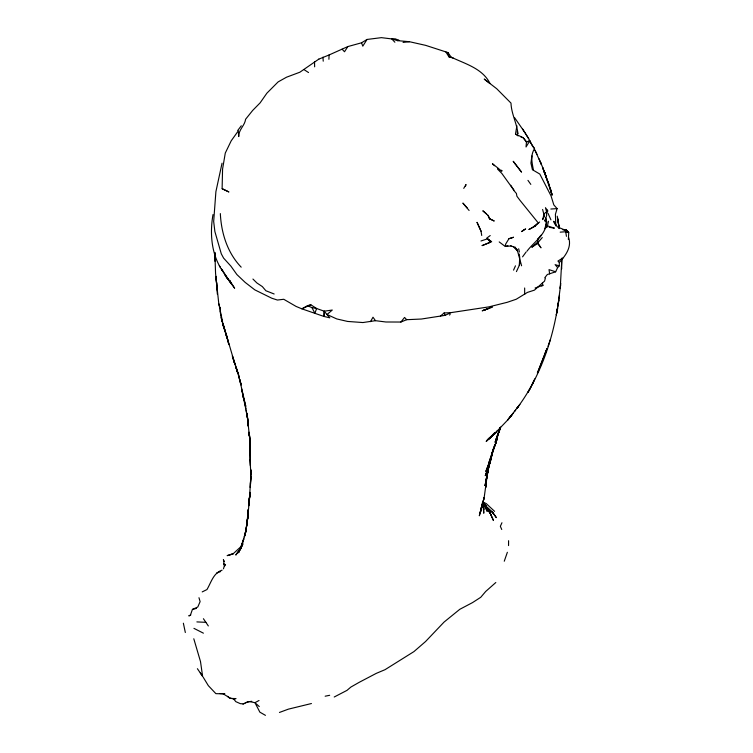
<?xml version="1.0" encoding="UTF-8"?>
<svg xmlns="http://www.w3.org/2000/svg" width="753" height="753" viewBox="0 0 753 753"><rect width="100%" height="100%" fill="white"/><g stroke="black" fill="none" stroke-linecap="round" stroke-linejoin="round"><path stroke-width="1.13" d="M214.982 256.284L215.565 273.443L217.448 290.319L216.582 282.281M214.982 259.004L214.972 261.14L214.85 252.744M222.21 188.702L228.912 191.968L222.116 188.739L222.568 169.105L225.279 153.075L231.199 140.82L238.296 130.881L238.729 136.557C238.55 129.667 244.8 125.676 245.6 119.256L252.66 110.456L260.124 102.86L266.891 93.174L278.121 81.908L286.535 77.201L299.854 72.222L318.82 59.129M508.548 545.586L508.586 540.701M568.741 232.545L566.143 229.787L568.741 232.545L568.355 239.463M248.114 509.376L248.019 514.271L249.93 494.599L249.017 501.253M250.843 473.609L250.005 459.518L250.269 450.03L250.438 459.744L250.147 453.428M560.769 283.457L560.213 288.465L561.794 260.171M561.672 268.962L561.757 258.204M250.655 477.844L250.495 484.273L251.003 469.863L250.843 475.115L250.693 471.792M328.92 59.28L329.061 54.978L347.83 46.573L361.544 42.799L367.022 39.457L381.394 37.65L391.795 38.921L397.537 40.643L409.491 41.716L425.661 45.359L448.026 52.597L451.066 57.096C465.213 63.911 482.569 68.372 490.034 83.564L484.226 79.065L496.745 88.76L510.986 103.105C511.372 113.835 516.869 123.304 517.942 133.695L517.066 131.841M544.748 277.791L547.309 274.534L555.648 271.795L557.634 267.56L559.225 265.884L559.357 262.496C565.494 255.596 571.941 247.248 568.628 237.449M516.417 271.607L519.306 265.433L519.73 257.375L519.203 254.025M250.09 487.389L250.928 475.934L249.224 501.545L249.714 495.032M537.934 238.861L537.811 243.567L541.002 247.831L537.68 242.88L542.282 237.562M248.132 514.958L247.153 522.036L248.095 510.158M546.292 225.9L546.556 221.843L545.501 218.765M527.006 251.182C533.943 241.6 549.492 232.432 545.511 218.822M519.862 404.465L517.01 408.182C538.79 379.343 551.516 343.839 557.446 308.485M247.549 518.12L247.963 512.915L247.596 517.396M545.36 278.196L544.541 281.133L534.442 290.131L527.42 292.399L516.247 299.233L507.277 302.292L488.848 306.885L450.84 312.655L445.145 315.347L421.416 319.027L406.676 319.696L400.869 322.039L385.884 321.992L375.465 320.684L362.918 322.548L347.575 321.437L336.77 318.933L327.028 314.519L332.28 310.038L324.223 311.196L329.823 317.841L323.799 316.392L324.223 311.196L316.599 308.504L311.958 307.619L307.431 305.699L301.897 308.843L296.108 306.443L283.749 299.28L277.424 300.042L271.833 298.244L254.834 289.877L245.149 282.384L236.894 274.563L230.879 266.12L223.603 258.11L221.297 253.827L214.887 231.576L213.673 221.476L215.895 191.686L222.05 163.185M516.897 125.77L515.504 134.025L523.166 137.724L526.46 141.959L529.472 141.093L534.536 148.633C530.074 155.607 532.126 162.94 533.435 170.15M557.135 312.231L557.493 308.015M557.634 306.302L557.822 304.108L557.634 306.123M557.578 306.96L557.822 304.108M248.942 503.173L248.697 505.734L249.422 498.138M560.58 285.048L557.982 305.294L559.507 295.12M485.836 483.614L485.459 485.61L487.709 471.811L484.179 497.517L479.332 515.777L482.127 504.689M213.014 214.558C209.598 233.872 211.414 255.163 222.973 271.588L221.354 268.887L231.482 283.89L225.429 275.73M249.507 497.902L250.109 492.33L249.224 499.7M481.515 507.334L481.76 505.169M486.41 481.195L485.647 487.756L486.231 482.739M546.207 226.211L546.706 222.003L545.53 217.994M247.153 522.036L248.142 514.892M246.956 523.599L247.803 517.01M245.534 532.682L247.652 517.866L247.379 520.069M246.532 526.714L246.739 525.161M224.827 564.213L223.472 568.816M486.824 478.409L487.709 471.811M531.929 155.927L530.921 163.137L532.418 169.707L539.816 174.056L551.008 195.818L553.832 204.92L557.098 208.609L555.422 214.294L555.799 225.919M558.905 300.155L556.326 314.942L557.342 309.135M487.916 471.256L488.772 466.323L487.153 476.037M223.66 563.781L225.552 564.929L224.592 566.011L223.66 563.781L224.018 561.493L223.368 559.714L224.159 561.512M557.493 309.445L557.738 307.873M245.949 530.291L247.059 523.231L246.325 527.844M548.495 221.231L547.149 227.02M481.383 508.416L481.638 506.844M482.372 503.55L482.758 501.442L481.205 508.802M487.765 471.538L486.89 476.188L488.622 466.634L486.683 476.404L493.074 449.108L490.852 459.65L491.624 455.97M491.031 457.758L490.015 462.841L490.711 459.349M246.438 527.552L244.405 536.889L245.563 532.136M482.908 502.496L480.066 513.377L481.421 507.851M480.772 510.873L481.835 506.072M545.85 224.695L544.946 228.696L547.742 225.966L554.406 228.131L549.219 227.34M519.306 265.433L520.012 262.373M499.455 429.803L495.314 444.599L488.593 463.566L494.9 444.449M499.653 429.539L495.079 442.331L500.048 427.591L499.051 431.413L499.474 429.699M499.051 431.413L499.841 428.278M241.873 544.701L240 549.426L243.887 538.706L240.339 549.681L245.44 532.682M494.702 445.145L488.791 465.345L490.062 461.25M480.687 511.287L481.911 506.534M511.155 245.986L505.084 246.363L505.705 244.019L508.934 238.72L513.452 237.289L508.934 238.72M504.265 561.22L507.362 552.297M480.819 510.741L481.252 509.132M491.577 456.224L492.142 454.097L490.467 460.083L491.521 456.544M489.177 465.241L491.22 458.059L488.537 467.284L490.589 460.761M244.556 535.92L246.372 529.67L245.026 534.291M545.887 218.925L544.974 220.987L545.417 219.509M544.974 220.987L546.678 215.405L546.424 212.299M492.471 452.6L494.156 447.141M500.058 427.93L495.813 440.401L500.246 428.222M496.754 439.931L494.646 446.623M465.401 186.452L466.022 184.523L463.754 188.372M492.123 453.513L493.874 448.148M498.797 432.589L500.632 427.064M545.332 352.865L537.378 373.168L547.064 348.366L545.332 352.865L546.085 350.889M548.024 346.295L550.255 339.763M198.971 597.713L200.11 601.638L197.785 607.003L192.429 609.412L190.405 615.173L188.796 615.898L190.754 614.994M499.559 430.236L500.161 428.579M547.732 210.915L546.885 212.967L545.464 207.687L547.732 210.915L544.146 213.748L542.659 219.594L544.127 216.76M500.086 428.259L499.277 430.217L500.067 428.344M239.247 551.111L238.522 552.796L243.097 543.798M533.886 380.764L530.027 388.755M534.705 378.9L532.117 384.868L533.077 383.089M513.565 270.139L515.466 265.828M501.959 522.742L500.34 526.309L501.752 529.491M242.089 545.643L239.539 550.311L241.487 546.782M531.138 386.647L528.051 392.285L530.178 388.426M370.485 321.672L372.999 317.22L375.465 320.684M238.428 551.958L240.969 547.676L235.793 555.055L238.842 550.885M367.022 39.457L362.795 46.168L361.544 42.799M347.83 46.573L344.516 51.759L342.107 49.19M495.088 433.747L496.905 431.055M243.031 704.168L247.624 701.871L251.794 701.307M517.16 408.013L518.252 406.507M522.554 256.858L526.121 251.973M494.561 433.719L507.531 420.174L518.601 406.093M449.56 315.074L450.125 314.33M514.431 411.731L515.673 410.084M237.741 130.457L241.289 125.789M400.869 322.039L404.559 317.446L406.676 319.696M508.924 418.555L513.132 413.369M222.126 570.143C213.428 572.826 211.104 582.558 206.962 589.552L202.209 591.905M546.603 211.217L547.478 210.134M537.802 239.238L541.096 235.209L539.336 237.355M494.796 432.58L488.415 439.583L493.516 434.152L489.714 438.152L491.464 436.373M543.562 216.873L544.551 215.744M494.909 432.834L486.965 440.27M494.937 432.853L486.174 441.437L487.869 439.856M529.896 140.67L526.036 146.967L526.46 141.959L529.896 140.67L532.456 146.054L534.536 148.633M241.864 545.793L232.79 554.104L227.133 555.629L233.006 553.803M535.43 225.881L529.039 229.467L535.43 225.881L539.637 221.994M491.078 436.636L492.81 435.074L488.198 439.187L492.81 435.074M495.803 432.655L488.942 438.528M440.411 316.119L444.119 312.966L450.84 312.655M533.34 226.917L537.341 223.537M495.822 582.511L485.685 591.472L480.762 597.28L472.545 602.588L459.801 609.299L444.082 622.063L425.577 641.509L413.952 651.59L385.028 669.681L376.274 673.37L359.266 682.284L350.879 687.065L346.982 690.379L334.219 697.005M490.212 235.548L486.777 238.117L491.681 241.845L487.483 238.852L480.96 240.988M562.858 258.015L557.926 261.065L559.357 262.496M542.367 282.968L542.932 285.349L535.091 287.994M259.023 700.497L254.975 702.681L249.384 701.58L245.139 702.831M541.774 285.952L542.932 285.349M318.679 59.195L329.061 54.978M311.958 307.619L314.905 313.314L316.599 308.504L310.82 304.767L301.897 308.843L323.799 316.392M489.055 308.09L491.662 306.923M488.189 308.476L483.803 310.302L488.443 308.466M490.467 242.202L482.174 245.582L490.467 242.202L487.483 238.852M216.506 573.174L220.648 571.518M488.471 308.448L482.184 310.838L492.518 307.111M279.457 712.451L288.352 709.157L311.431 703.528M307.431 305.699L310.82 304.767M192.429 609.412L196.458 608.405M397.537 40.643L399.043 40.314L395.156 38.817L391.795 38.921L394.883 42.224M325.155 696.205L329.682 695.292M505.084 246.363L507.899 245.817M227.538 696.327L229.373 697.89L233.694 699.019L236.018 698.596L230.522 698.398L223.227 693.842L215.876 693.645L208.336 685.654L203.131 677.116M229.919 554.613L232.79 554.104M403.071 42.403L409.491 41.716M554.782 224.187L553.728 221.288L557.38 226.917L565.239 230.145L568.073 232.376L565.701 231.745L560.194 232.15M223.227 693.842L224.789 693.711L219.838 693.551M550.848 209.033L557.098 208.609M196.881 621.903L205.87 622.336M243.238 703.886L240.301 703.641L235.811 701.645L233.694 699.019M451.066 57.096L448.957 56.87L445.851 51.919M562.99 229.825L565.239 230.145M489.365 218.681L494.062 220.94L489.365 218.681L488.019 215.349L482.824 210.784L486.438 213.843M453.24 58.075L448.957 56.87L448.026 52.597M521.085 137.131L523.166 137.724L526.413 141.733M559.225 265.884L555.112 264.651L557.634 267.56M555.648 271.795L549.012 269.63L549.652 273.932M510.788 245.836L513.828 246.965L517.179 249.507M274.148 293.999L265.865 290.743L262.355 286.601L256.933 282.996L252.933 279.052M500.83 170.131L502.129 170.667M484.33 502.712L486.203 503.55L494.589 511.343M193.945 628.36L203.404 633.169M265.451 715.35L259.87 712.169L254.975 702.681L259.286 706.568M487.135 508.096L493.422 513.471L496.359 517.659L492.5 512.172L487.144 507.164M303.967 69.587L308.532 72.542M515.504 134.025L518.13 135.917M499.211 241.929L504.152 245.657M498.081 168.493L501.752 171.373M498.797 168.719L492.462 163.74L494.523 165.716M497.526 169.058L501.846 173.454L513.894 190.189L510.694 185.257M513.828 246.965L517.537 251.031L521.594 265.79M467.265 207.988L462.879 203.075L469.1 210.473M483.097 502.279L484.179 503.531M513.555 190.132L516.417 193.493L516.906 196.241L520.022 200.392L538.254 222.935M241.195 267.164C227.415 252.857 221.278 233.148 220.337 213.588M514.515 117.572L525.227 133.046M229.298 281.038L234.644 288.239L229.59 280.285L230.154 281.406M530.827 184.381L527.957 180.381M492.5 512.172L493.422 513.471M224.45 274.271L227.971 279.307L221.956 269.969M200.279 672.9L202.604 676.307L200.505 661.586L193.794 638.77M197.399 668.702L202.604 676.307M203.414 618.721L208.336 625.95M484.631 505.432L482.984 502.242L484.668 504.849M482.984 502.326L484.913 505.216M485.92 506.148L488.688 510.383L485.139 504.821L490.118 513.414L484.847 504.331L486.993 507.823M529.444 139.964L522.488 128.81M482.814 502.242L483.915 503.936L482.824 502.063M515.108 247.088L517.537 251.031M528.662 138.637L525.867 134.034M219.33 265.696L220.328 267.334M482.748 502.006L482.795 505.894L482.786 502.147L487.238 511.4L485.949 508.341M488.019 215.349L489.911 218.822M483.097 502.383L485.487 506.929M536.993 154.346L534.856 149.969L542.066 165.933L548.062 182.188L543.817 170.404M483.482 502.863L484.141 504.228M539.016 158.742L541.473 164.559L540.202 161.49M481.045 231.218L477.063 222.389L481.045 231.218L481.722 235.473M548.033 213.325L550.942 219.867M444.119 312.966L445.145 315.347M545.407 174.564L542.659 167.495L551.817 193.963M545.953 176.014L544.268 171.646L546.462 177.341M545.699 219.528L546.537 221.702M233.759 360.461L235.247 364.989L232.348 355.915L238.042 373.413L235.99 367.502L237.562 372.01L236.461 368.904L236.913 370.307M237.148 370.909L239.266 376.491M544.861 173.181L544.363 171.863L545.464 174.894M225.392 332.167L224.422 329.033L226.258 334.887L222.596 323.404L224.422 329.372M234.776 363.586L223.594 325.55L224.065 327.263M549.568 186.377L548.062 181.85L551.347 192.344M240.781 383.362L236.498 368.556M226.032 334.784L227.001 337.843L225.571 333.297M238.899 377.404L241.252 384.868M223.453 326.228L218.784 303.619L216.798 285.255M482.711 501.526L483.671 504.67L482.852 501.94L483.793 509.612L482.805 501.649M227.462 339.377L227.858 340.667M232.79 357.515L234.55 363.304M549.991 187.789L550.942 190.923M222.596 323.404L223.98 327.96M239.661 379.776L245.789 406.385L243.341 397.208L246.72 413.388M235.745 366.033L237.656 373.159M542.602 209.466L543.939 214.483M226.455 335.264L228.865 344.582L226.578 335.753L226.879 337.193M482.673 501.78L483.341 505.094L482.777 502.298M239.793 379.663L241.007 384.802M482.729 502.119L483.746 506.75L482.617 501.489L483.652 507.136L483.765 513.235L482.824 501.78M518.666 248.763L519.372 252.02M241.854 390.195L243.068 395.833L241.525 388.557M183.365 623.211L185.332 632.511M221.156 317.352L222.144 322.002L219.98 310.857M245.083 404.361L245.967 409.03M557.239 216.186L559.197 228.168L557.738 219.019M247.342 417.783L246.636 413.068L248.066 421.812L247.455 417.416L247.596 418.894M246.127 410.394L247.116 416.221M557.502 217.636L559.187 228.197M565.701 231.745L566.454 236.329M249.459 436.947L248.979 432.184L250.175 441.663M250.391 443.122L249.45 435.102L249.544 436.589M218.784 303.619L219.019 305.257M249.883 438.914L250.052 440.176L249.177 433.653M558.99 226.7L559.253 228.592M250.005 442.868L250.194 444.345L249.648 438.077M220.083 307.855L220.234 309.144L219.998 307.092M249.309 435.469L247.163 414.122L247.332 416.033M216.61 284.126L215.904 276.389L216.469 282.648M217.024 289.434L217.353 294.188M249.808 439.244L250.241 455.254M322.99 57.143L323.225 61.181M250.071 451.894L249.93 444.063M250.005 459.518L250.307 465.58M314.519 61.68L314.641 66.829M324.223 311.196L324.327 316.307M214.84 252.471L214.906 256.698M524.653 287.994L524.653 294.508M214.906 253.253L214.906 258.128M537.811 241.977L537.623 243.53L531.806 247.248L537.811 241.977M487.266 474.221L485.864 480.828L487.266 474.221M486.476 478.833L485.007 485.516L486.476 478.833M482.871 502.806L482.4 504.708L484.179 497.517L482.871 502.806M499.992 427.695L499.173 430.82L500.02 427.676M497.375 437.851L495.455 444.129L497.375 437.851M487.633 469.505L485.318 475.585L487.633 469.505M486.579 469.58L485.854 471.5L488.923 463.387L486.579 469.58M511.814 414.997L507.531 420.174L511.814 414.997M523.589 230.173L521.537 231.595L525.641 228.912L523.589 230.173M515.203 163.862L513.188 161.274L521.547 172.126L515.203 163.862M489.61 511.682L487.097 507.814L489.61 511.682M490.994 514.864L489.13 510.958L493.469 520.53L490.994 514.864M550.829 190.613L550.443 189.323L552.165 195.178L550.829 190.613M244.085 400.492L242.645 394.346L244.085 400.492M247.859 421.416L247.737 420.033L248.274 426.302L247.859 421.416"/></g></svg>
